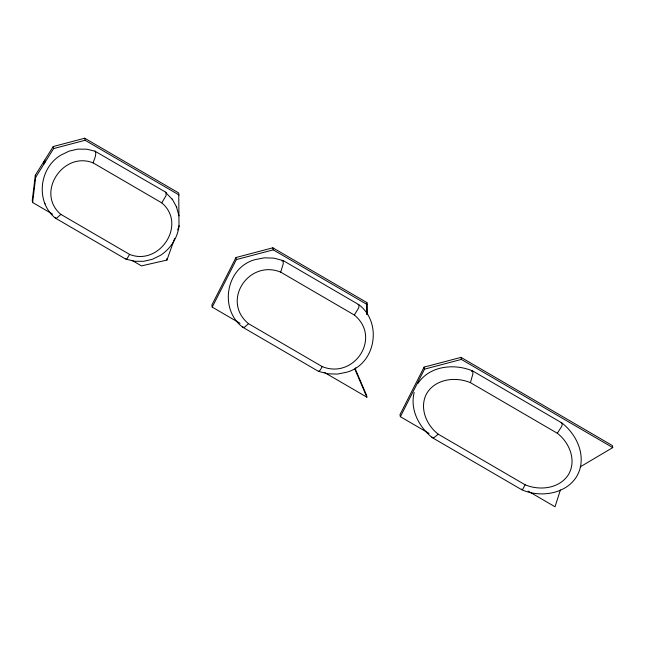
<?xml version="1.0" encoding="UTF-8"?>
<svg xmlns="http://www.w3.org/2000/svg" width="645" height="645" viewBox="0 0 645 645"><rect width="100%" height="100%" fill="white"/><g stroke="black" fill="none" stroke-linecap="round" stroke-linejoin="round"><path stroke-width="0.97" d="M52.656 214.172L32.637 202.506L32.25 200.458L35.314 175.222L53.229 146.528L84.729 138.224L178.746 192.984L179.004 226.169L177.665 229.934M366.836 314.615L366.884 302.57L272.859 247.801L235.981 257.532L211.85 305.069L212.229 307.117L240.037 323.306M367.223 314.655L366.884 302.57M32.637 202.506L35.693 177.27L35.314 175.222M414.163 392.45C409.809 409.607 419.081 427.143 432.352 437.681L521.668 489.7C542.405 499.053 572.849 492.982 579.952 468.947C584.676 451.589 575.445 433.634 561.924 422.951L472.616 370.931C454.29 363.24 429.602 365.707 417.968 383.42M179.084 225.637C177.681 237.699 170.699 248.639 160.573 255.275L152.309 259.314L143.706 261.306L134.95 261.289M560.392 489.966L555.023 506.776L528.086 491.087M131.878 260.314L141.457 265.893L166.942 260.064L174.65 238.408M355.75 367.763L355.072 369.641L366.892 397.199L324.314 372.399M470.423 382.646C455.91 376.591 436.415 378.631 427.224 392.628C418.678 406.745 425.982 424.837 438.237 434.182L525.127 484.79C539.639 490.853 559.134 488.805 568.334 474.817C576.872 460.699 569.567 442.599 557.312 433.255L470.423 382.646L472.785 374.277L472.882 371.544L472.148 370.875L471.527 371.391M280.704 272.142C248.809 259.072 220.856 301.013 248.519 323.685L322.153 366.57C354.057 379.639 382.001 337.706 354.339 315.034L280.704 272.142L283.236 263.878L283.082 260.54L273.73 258.113L264.248 257.831L255.122 259.629C225.694 267.481 218.873 309.423 242.818 327.289L318.509 371.375L327.853 373.794L337.335 374.084L346.462 372.278C375.89 364.425 382.711 322.492 358.765 304.617L283.082 260.54L281.946 260.975M93.065 162.854L161.758 202.861C187.324 224.315 159.533 266.337 129.572 254.404L60.88 214.39C35.322 192.944 63.113 150.922 93.065 162.854C94.331 159.226 96.5 155.179 95.508 151.285L86.696 149.18L77.658 149.148L69.055 151.14L60.799 155.171C39.095 168.047 35.378 201.788 55.252 218.042L125.856 259.161L134.668 261.273M525.127 484.79L522.756 489.241L522.128 489.757L521.394 489.087M322.153 366.57L320.428 369.908L318.509 371.375M129.572 254.404L127.009 258.734L126.347 259.234L125.573 258.54M212.229 307.117L236.36 259.58L235.981 257.532M580.258 466.843L612.75 447.598L612.363 445.55L460.998 357.378L424.112 367.11L399.981 414.646L400.368 416.694L429.038 433.392M400.368 416.694L424.499 369.158L424.112 367.11M35.693 177.27L53.616 148.576L53.229 146.528M161.758 202.861L166.063 195.629L166.112 192.412L95.025 151.22M354.339 315.034L358.709 307.834L359.12 305.287L358.072 304.432M557.312 433.255L561.843 426.151L562.279 423.62L561.206 422.749M60.88 214.39L56.921 217.913L55.938 218.228L54.906 217.381M248.519 323.685L244.511 327.176L242.818 327.289L242.472 326.628M438.237 434.182L434.093 437.592L432.352 437.681L431.997 437.012M53.616 148.576L85.108 140.271L179.133 195.032M236.36 259.58L273.246 249.849L367.263 304.609M424.499 369.158L461.377 359.426L612.75 447.598M165.426 192.226L172.546 199.668M176.343 206.585L179.02 215.881M44.602 203.094L45.029 203.86M172.151 198.95L176.762 207.359M355.089 368.513L366.505 395.151L366.892 397.199M460.998 357.378L461.377 359.426M272.859 247.801L273.246 249.849M166.684 258.701L166.942 260.064M84.729 138.224L85.108 140.271M44.763 160.089L45.142 162.137M43.61 161.935L43.997 163.983"/></g></svg>
